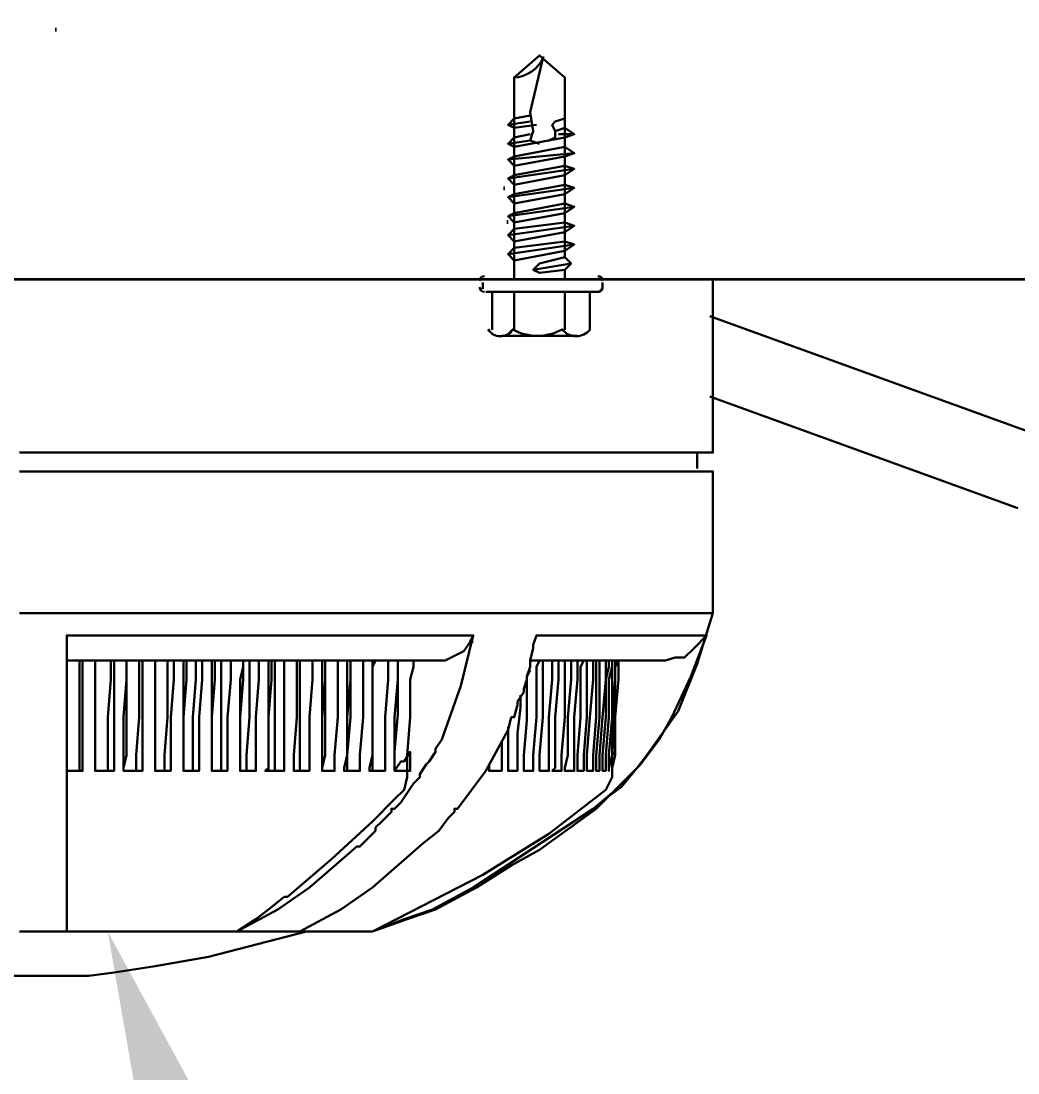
# Model space of a CAD drawing. Header units: millimetres. Extents: x -26895 to 107134, y 1241 to 21401.
# Drawn here: x 57405 to 57827.9, y 4880 to 5326.4 of the extents above; entities that cross this region are included whole.
import ezdxf
from ezdxf import colors
from ezdxf.entities.mleader import LeaderData, LeaderLine
from ezdxf.math import Vec2, Vec3

# ---------------------------------------------------------------- set-up
doc = ezdxf.new("R2010")
doc.units = ezdxf.units.MM
doc.layers.add('4.4.4._Сэндвич', color=252, linetype='Continuous', lineweight=53)
doc.layers.add('RC-Выноски', color=7, linetype='Continuous', lineweight=0)
doc.layers.add('DIP', color=7, linetype='Continuous')
doc.styles.add('RubezhCAD', font='arial.ttf', dxfattribs={"width": 0.8})

# ---------------------------------------------------------------- blocks, each defined once
blk = doc.blocks.new('монтBTH')
h = blk.add_hatch()
h.set_pattern_fill('AR-CONC', color=256, scale=5)
h.set_pattern_definition([(50, (4411700.45, -1102468.9), (910.9233, -79.6954), [95.25, -1047.75]), (355, (4411700.45, -1102468.9), (-176.2171, 955.2842), [76.2, -838.203]), (100.45144, (4411776.4, -1102475.6), (734.7062, 875.5888), [80.95, -890.4512]), (46.1842, (4411700.5, -1102214.9), (1355.3952, -210.2116), [142.875, -1571.625]), (96.63556, (4411813.4, -1102232.4), (1187.0207, 1237.1306), [121.425, -1335.678]), (351.18415, (4411700.5, -1102214.9), (1187.0207, 1237.1306), [114.3, -1257.2987]), (21, (4411827.45, -1102278.4), (758.072, -511.326), [95.25, -1047.75]), (326, (4411827.45, -1102278.4), (309.0101, 920.9398), [76.2, -838.2]), (71.45144, (4411890.6, -1102321), (1067.0821, 409.6138), [80.95, -890.4497]), (37.5, (4411700.45, -1102468.92), (15.44302, 422.7752), [0, -828.04, 0, -850.9, 0, -841.375]), (7.5, (4411700.45, -1102468.9), (334.0983, 500.90287), [0, -485.14, 0, -808.99, 0, -320.675]), (327.5, (4411417.24, -1102468.9), (677.95298, -28.64372), [0, -317.5, 0, -990.6, 0, -1314.45]), (317.5, (4411290.24, -1102468.9), (740.6459, 127.13246), [0, -412.75, 0, -657.86, 0, -933.45])])
edge = h.paths.add_edge_path()
edge.add_spline(control_points=[(4843061.1, -932125.8), (4843049.8, -932525), (4843205, -932860.9), (4843061.1, -933061.8)], knot_values=[0, 0, 0, 0, 1, 1, 1, 1], degree=3, periodic=0)
edge.add_line((4843061.1, -933061.8), (4849980.1, -933061.8))
edge.add_spline(control_points=[(4849980.1, -933061.8), (4850123.9, -932860.9), (4849968.7, -932525), (4849980.1, -932125.8)], knot_values=[0, 0, 0, 0, 1, 1, 1, 1], degree=3, periodic=0)
edge.add_line((4849980.1, -932125.8), (4843061.1, -932125.8))
h.paths.add_polyline_path([(4848777.8, -932875), (4848799.5, -932882.2), (4848811, -932874.6), (4848799.5, -932866.9), (4848779.1, -932866.9)], flags=16)
h.paths.add_polyline_path([(4847179.6, -933015.9), (4847191.1, -933019.7), (4847179.6, -933008.3)], flags=16)
h.paths.add_polyline_path([(4845930.3, -933019.7), (4845918.9, -933008.3), (4845918.9, -933015.9)], flags=16)
h.paths.add_polyline_path([(4844299.8, -932911.5), (4844297, -932899.5), (4844279.7, -932896.3), (4844276.1, -932897.5), (4844272.3, -932906.3)], flags=16)
at = {"layer": 'DIP', "color": 7, "lineweight": 30}
for points in [[(4847118.5, -933061.8), (4847118.5, -932817.3), (4847149.1, -932790.5), (4847152.9, -932794.3)], [(4847149.1, -932897.5), (4847137.6, -932893.7), (4847141.4, -932882.2), (4847137.6, -932859.3), (4847152.9, -932794.3), (4847179.6, -932817.3), (4847179.6, -933035), (4847149.1, -933042.7), (4847141.4, -933050.3), (4847149.1, -933054.1), (4847179.6, -933050.3), (4847187.3, -933042.7), (4847179.6, -933035)], [(4847137.6, -932863.1), (4847118.5, -932866.9), (4847110.9, -932874.6), (4847118.5, -932878.4), (4847145.2, -932874.6)], [(4847110.9, -932874.6), (4847137.6, -932870.7)], [(4847160.5, -932893.7), (4847168.2, -932889.9), (4847168.2, -932882.2), (4847164.4, -932874.6), (4847168.2, -932870.7), (4847179.6, -932866.9)], [(4847137.6, -932886), (4847118.5, -932889.9), (4847110.9, -932897.5), (4847118.5, -932901.3), (4847179.6, -932889.9), (4847191.1, -932886), (4847179.6, -932878.4), (4847168.2, -932882.2)], [(4847172, -932886), (4847191.1, -932886)], [(4847110.9, -932897.5), (4847137.6, -932893.7)], [(4847110.9, -932916.6), (4847191.1, -932909)], [(4847110.9, -932939.5), (4847191.1, -932928.1)], [(4847110.9, -932962.4), (4847191.1, -932951)], [(4847110.9, -932985.4), (4847191.1, -932973.9)], [(4847110.9, -933008.3), (4847191.1, -932996.8)], [(4847110.9, -933031.2), (4847191.1, -933019.7)], [(4847141.4, -933050.3), (4847187.3, -933042.7)], [(4847179.6, -933050.3), (4847179.6, -933061.8)], [(4846518.7, -933061.8), (4846828.1, -933061.8), (4846969.5, -933061.8), (4847095.6, -933061.8), (4847202.6, -933061.8), (4847286.6, -933061.8), (4847317.2, -933061.8), (4847340.1, -933061.8), (4847351.6, -933061.8), (4847359.2, -933061.8), (4847359.2, -933069.4), (4847359.2, -933092.3), (4847359.2, -933164.9), (4847359.2, -933237.5), (4847359.2, -933264.3), (4847359.2, -933271.9), (4847351.6, -933271.9), (4847340.1, -933271.9), (4847317.2, -933271.9), (4847286.6, -933271.9), (4847202.6, -933271.9), (4847095.6, -933271.9), (4846969.5, -933271.9), (4846828.1, -933271.9), (4846518.7, -933271.9)], [(4847080.3, -933073.2), (4847080.3, -933065.6)], [(4847084.1, -933061.8), (4847221.7, -933061.8)], [(4847225.5, -933065.6), (4847225.5, -933073.2)], [(4847221.7, -933077.1), (4847084.1, -933077.1)], [(4847091.8, -933077.1), (4847091.8, -933122.9)], [(4847118.5, -933077.1), (4847118.5, -933122.9)], [(4847179.6, -933077.1), (4847179.6, -933122.9)], [(4847760.1, -933253), (4847355.4, -933106.5)], [(4847103.2, -933130.5), (4847194.9, -933130.5)], [(4847728.9, -933339.3), (4847355.4, -933204)], [(4847340.1, -933271.9), (4847340.1, -933291)], [(4846996.2, -933524.1), (4846996.2, -933531.7), (4846992.4, -933547), (4846992.4, -933592.8), (4846988.6, -933638.7), (4846988.6, -933654), (4846988.6, -933657.8), (4846988.6, -933665.4), (4846984.8, -933680.7), (4846973.3, -933692.2), (4846946.6, -933718.9), (4846896.9, -933764.7), (4846843.4, -933810.6), (4846839.6, -933810.6), (4846820.5, -933825.9), (4846805.2, -933837.3), (4846782.3, -933852.6), (4846793.8, -933852.6), (4846820.5, -933852.6), (4846847.2, -933852.6), (4846858.7, -933852.6), (4846870.2, -933852.6), (4846881.6, -933852.6), (4846893.1, -933852.6), (4846900.7, -933852.6), (4846912.2, -933852.6), (4846919.8, -933852.6), (4846927.5, -933852.6), (4846931.3, -933852.6), (4846938.9, -933852.6), (4846942.8, -933852.6), (4846946.6, -933852.6), (4846988.6, -933837.3), (4847023, -933825.9), (4847072.7, -933799.1), (4847114.7, -933772.4), (4847149.1, -933753.3), (4847217.8, -933703.6), (4847221.7, -933699.8), (4847233.1, -933688.3), (4847248.4, -933676.9), (4847267.5, -933654), (4847279, -933638.7), (4847317.2, -933585.2), (4847340.1, -933527.9), (4847359.2, -933466.7), (4847359.2, -933459.1), (4847359.2, -933440), (4847359.2, -933378.9), (4847359.2, -933321.6), (4847359.2, -933302.5), (4847359.2, -933294.8), (4847347.7, -933294.8), (4847324.8, -933294.8), (4847252.2, -933294.8), (4847183.5, -933294.8), (4847156.7, -933294.8), (4847149.1, -933294.8), (4847137.6, -933294.8), (4847110.9, -933294.8), (4847084.1, -933294.8), (4847072.7, -933294.8), (4847061.2, -933294.8), (4847026.8, -933294.8), (4846969.5, -933294.8), (4846900.7, -933294.8), (4846816.7, -933294.8), (4846725, -933294.8), (4846518.7, -933294.8)], [(4847359.2, -933466.7), (4847347.7, -933466.7), (4847321, -933466.7), (4847279, -933466.7), (4847225.5, -933466.7), (4847091.8, -933466.7), (4846938.9, -933466.7), (4846786.1, -933466.7), (4846652.4, -933466.7), (4846598.9, -933466.7), (4846556.9, -933466.7), (4846530.1, -933466.7), (4846518.7, -933466.7)], [(4846522.5, -933466.7), (4846522.5, -933466.7)], [(4847068.8, -933493.5), (4847053.6, -933554.6), (4847030.6, -933619.6), (4847023, -933631), (4847023, -933634.8), (4847015.4, -933646.3), (4847011.5, -933650.1), (4847003.9, -933661.6), (4847003.9, -933665.4), (4846996.2, -933673.1), (4846981, -933696), (4846973.3, -933703.6), (4846969.5, -933703.6), (4846969.5, -933707.4), (4846961.9, -933715.1), (4846958, -933718.9), (4846950.4, -933726.5), (4846950.4, -933730.4), (4846938.9, -933741.8), (4846931.3, -933749.5), (4846927.5, -933749.5), (4846896.9, -933776.2), (4846870.2, -933799.1), (4846832, -933825.9), (4846782.3, -933852.6), (4846763.2, -933852.6), (4846747.9, -933852.6), (4846728.8, -933852.6), (4846713.5, -933852.6), (4846690.6, -933852.6), (4846675.3, -933852.6), (4846652.4, -933852.6), (4846637.1, -933852.6), (4846614.2, -933852.6), (4846598.9, -933852.6), (4846576, -933852.6), (4846556.9, -933852.6), (4846518.7, -933852.6)], [(4846576, -933524.1), (4846579.8, -933524.1), (4846595.1, -933524.1), (4846644.8, -933524.1), (4846721.2, -933524.1), (4846805.2, -933524.1), (4846889.3, -933524.1), (4846961.9, -933524.1), (4847015.4, -933524.1), (4847030.6, -933524.1), (4847034.5, -933524.1), (4847057.4, -933512.6), (4847065, -933501.1), (4847068.8, -933493.5), (4847065, -933493.5), (4847045.9, -933493.5), (4846992.4, -933493.5), (4846912.2, -933493.5), (4846820.5, -933493.5), (4846732.6, -933493.5), (4846652.4, -933493.5), (4846595.1, -933493.5), (4846579.8, -933493.5), (4846576, -933493.5), (4846576, -933501.1), (4846576, -933524.1), (4846576, -933596.6), (4846576, -933669.2), (4846576, -933696), (4846576, -933703.6), (4846576, -933718.9), (4846576, -933753.3), (4846576, -933783.8), (4846576, -933799.1), (4846576, -933806.8), (4846576, -933825.9), (4846576, -933841.2), (4846576, -933852.6)], [(4847240.8, -933634.8), (4847236.9, -933638.7), (4847236.9, -933631), (4847236.9, -933619.6), (4847240.8, -933581.4), (4847240.8, -933543.2), (4847240.8, -933527.9), (4847244.6, -933524.1), (4847244.6, -933531.7), (4847244.6, -933547), (4847240.8, -933592.8), (4847240.8, -933638.7), (4847236.9, -933654), (4847236.9, -933657.8), (4847236.9, -933665.4), (4847229.3, -933680.7), (4847160.5, -933734.2), (4847080.3, -933783.8), (4846946.6, -933852.6), (4846984.8, -933837.3), (4847019.2, -933825.9), (4847068.8, -933799.1), (4847214, -933703.6), (4847236.9, -933684.5), (4847252.2, -933669.2), (4847259.9, -933661.6), (4847263.7, -933657.8), (4847271.3, -933650.1), (4847294.2, -933619.6), (4847309.5, -933592.8), (4847332.5, -933543.2), (4847351.6, -933493.5), (4847340.1, -933493.5), (4847317.2, -933493.5), (4847248.4, -933493.5), (4847175.8, -933493.5), (4847152.9, -933493.5), (4847145.2, -933493.5), (4847141.4, -933505), (4847141.4, -933508.8), (4847137.6, -933524.1), (4847137.6, -933531.7), (4847133.8, -933543.2), (4847133.8, -933547), (4847130, -933558.4), (4847130, -933562.3), (4847122.3, -933573.7), (4847122.3, -933577.5), (4847118.5, -933592.8), (4847114.7, -933592.8), (4847110.9, -933608.1), (4847084.1, -933657.8), (4847049.7, -933703.6), (4847045.9, -933703.6), (4847045.9, -933707.4), (4847038.3, -933715.1), (4847026.8, -933730.4), (4847007.7, -933745.6), (4846946.6, -933799.1), (4846908.4, -933825.9), (4846858.7, -933852.6)], [(4847068.8, -933501.1), (4847065, -933501.1)], [(4847137.6, -933524.1), (4847145.2, -933524.1), (4847164.4, -933524.1), (4847221.7, -933524.1), (4847275.1, -933524.1), (4847294.2, -933524.1), (4847301.9, -933524.1), (4847313.3, -933520.2), (4847324.8, -933520.2), (4847336.3, -933508.8), (4847351.6, -933493.5)], [(4846595.1, -933524.1), (4846595.1, -933531.7), (4846595.1, -933547), (4846595.1, -933592.8), (4846595.1, -933638.7), (4846595.1, -933654), (4846595.1, -933657.8), (4846576, -933657.8)], [(4846591.3, -933657.8), (4846591.3, -933654), (4846591.3, -933638.7), (4846591.3, -933592.8), (4846591.3, -933547), (4846591.3, -933531.7), (4846591.3, -933524.1)], [(4846595.1, -933524.1), (4846595.1, -933524.1)], [(4846610.4, -933657.8), (4846610.4, -933654), (4846610.4, -933638.7), (4846610.4, -933592.8), (4846610.4, -933547), (4846610.4, -933531.7), (4846610.4, -933524.1), (4846610.4, -933531.7), (4846610.4, -933547), (4846610.4, -933592.8), (4846610.4, -933638.7), (4846610.4, -933654), (4846610.4, -933657.8), (4846633.3, -933657.8), (4846633.3, -933654), (4846633.3, -933638.7), (4846633.3, -933592.8), (4846633.3, -933547), (4846633.3, -933531.7), (4846633.3, -933524.1)], [(4846629.5, -933524.1), (4846629.5, -933531.7), (4846629.5, -933547), (4846625.7, -933592.8), (4846625.7, -933638.7), (4846625.7, -933654), (4846625.7, -933657.8)], [(4846667.7, -933524.1), (4846667.7, -933531.7), (4846667.7, -933547), (4846667.7, -933592.8), (4846667.7, -933638.7), (4846667.7, -933654), (4846667.7, -933657.8), (4846644.8, -933657.8), (4846644.8, -933654), (4846644.8, -933638.7), (4846644.8, -933592.8), (4846648.6, -933547), (4846648.6, -933531.7), (4846648.6, -933524.1), (4846648.6, -933531.7), (4846648.6, -933547), (4846648.6, -933592.8), (4846648.6, -933638.7), (4846644.8, -933654), (4846644.8, -933657.8)], [(4846663.9, -933524.1), (4846663.9, -933531.7), (4846663.9, -933547), (4846663.9, -933592.8), (4846660, -933638.7), (4846660, -933654), (4846660, -933657.8)], [(4846705.9, -933524.1), (4846705.9, -933531.7), (4846705.9, -933547), (4846702.1, -933592.8), (4846702.1, -933638.7), (4846702.1, -933654), (4846702.1, -933657.8), (4846683, -933657.8), (4846683, -933654), (4846683, -933638.7), (4846683, -933592.8), (4846683, -933547), (4846683, -933531.7), (4846683, -933524.1), (4846683, -933531.7), (4846683, -933547), (4846683, -933592.8), (4846683, -933638.7), (4846683, -933654), (4846683, -933657.8)], [(4846698.2, -933524.1), (4846698.2, -933531.7), (4846698.2, -933547), (4846698.2, -933592.8), (4846694.4, -933638.7), (4846694.4, -933654), (4846694.4, -933657.8)], [(4846740.3, -933524.1), (4846740.3, -933531.7), (4846740.3, -933547), (4846736.5, -933592.8), (4846736.5, -933638.7), (4846736.5, -933654), (4846736.5, -933657.8), (4846717.4, -933657.8), (4846717.4, -933654), (4846717.4, -933638.7), (4846717.4, -933592.8), (4846717.4, -933547), (4846717.4, -933531.7), (4846717.4, -933524.1)], [(4846721.2, -933524.1), (4846721.2, -933531.7), (4846721.2, -933547), (4846717.4, -933592.8), (4846717.4, -933638.7), (4846717.4, -933654), (4846717.4, -933657.8)], [(4846732.6, -933524.1), (4846732.6, -933531.7), (4846732.6, -933547), (4846728.8, -933592.8), (4846728.8, -933638.7), (4846728.8, -933654), (4846728.8, -933657.8)], [(4846774.7, -933524.1), (4846774.7, -933531.7), (4846774.7, -933547), (4846770.8, -933592.8), (4846770.8, -933638.7), (4846770.8, -933654), (4846770.8, -933657.8), (4846751.7, -933657.8), (4846751.7, -933654), (4846751.7, -933638.7), (4846751.7, -933592.8), (4846751.7, -933547), (4846751.7, -933531.7), (4846751.7, -933524.1)], [(4846755.6, -933524.1), (4846755.6, -933531.7), (4846755.6, -933547), (4846751.7, -933592.8), (4846751.7, -933638.7), (4846751.7, -933654), (4846751.7, -933657.8)], [(4846755.6, -933524.1), (4846755.6, -933524.1)], [(4846763.2, -933524.1), (4846763.2, -933531.7), (4846763.2, -933547), (4846763.2, -933592.8), (4846763.2, -933638.7), (4846763.2, -933654), (4846763.2, -933657.8)], [(4846809, -933524.1), (4846809, -933531.7), (4846809, -933547), (4846805.2, -933592.8), (4846805.2, -933638.7), (4846805.2, -933654), (4846805.2, -933657.8), (4846786.1, -933657.8), (4846786.1, -933654), (4846786.1, -933638.7), (4846786.1, -933592.8), (4846786.1, -933547), (4846789.9, -933531.7), (4846789.9, -933524.1), (4846789.9, -933531.7), (4846789.9, -933547), (4846786.1, -933592.8), (4846786.1, -933638.7), (4846786.1, -933654), (4846786.1, -933657.8)], [(4846797.6, -933524.1), (4846797.6, -933531.7), (4846797.6, -933547), (4846797.6, -933592.8), (4846793.8, -933638.7), (4846793.8, -933654), (4846793.8, -933657.8)], [(4846839.6, -933524.1), (4846839.6, -933531.7), (4846839.6, -933547), (4846839.6, -933592.8), (4846839.6, -933638.7), (4846839.6, -933654), (4846839.6, -933657.8), (4846816.7, -933657.8), (4846820.5, -933654), (4846820.5, -933638.7), (4846820.5, -933592.8), (4846820.5, -933547), (4846820.5, -933531.7), (4846820.5, -933524.1)], [(4846824.3, -933524.1), (4846824.3, -933531.7), (4846824.3, -933547), (4846820.5, -933592.8), (4846820.5, -933638.7), (4846820.5, -933654), (4846820.5, -933657.8)], [(4846828.1, -933657.8), (4846828.1, -933654), (4846828.1, -933638.7), (4846828.1, -933592.8), (4846828.1, -933547), (4846828.1, -933531.7), (4846828.1, -933524.1)], [(4846832, -933524.1), (4846832, -933524.1)], [(4846874, -933524.1), (4846874, -933531.7), (4846874, -933547), (4846870.2, -933592.8), (4846870.2, -933638.7), (4846870.2, -933654), (4846870.2, -933657.8), (4846851.1, -933657.8), (4846851.1, -933654), (4846851.1, -933638.7), (4846854.9, -933592.8), (4846854.9, -933547), (4846854.9, -933531.7), (4846854.9, -933524.1), (4846854.9, -933531.7), (4846854.9, -933547), (4846854.9, -933592.8), (4846851.1, -933638.7), (4846851.1, -933654), (4846851.1, -933657.8)], [(4846858.7, -933657.8), (4846858.7, -933654), (4846858.7, -933638.7), (4846858.7, -933592.8), (4846858.7, -933547), (4846858.7, -933531.7), (4846858.7, -933524.1)], [(4846862.5, -933524.1), (4846862.5, -933524.1)], [(4846904.6, -933524.1), (4846904.6, -933531.7), (4846904.6, -933547), (4846904.6, -933592.8), (4846900.7, -933638.7), (4846900.7, -933654), (4846900.7, -933657.8), (4846885.5, -933657.8), (4846885.5, -933654), (4846885.5, -933638.7), (4846885.5, -933592.8), (4846885.5, -933547), (4846885.5, -933531.7), (4846885.5, -933524.1)], [(4846893.1, -933524.1), (4846893.1, -933524.1)], [(4846935.1, -933524.1), (4846935.1, -933531.7), (4846935.1, -933547), (4846935.1, -933592.8), (4846931.3, -933638.7), (4846931.3, -933654), (4846931.3, -933657.8), (4846912.2, -933657.8), (4846912.2, -933654), (4846916, -933638.7), (4846916, -933592.8), (4846916, -933547), (4846916, -933531.7), (4846916, -933524.1)], [(4846919.8, -933524.1), (4846919.8, -933524.1)], [(4846965.7, -933524.1), (4846965.7, -933531.7), (4846965.7, -933547), (4846961.9, -933592.8), (4846961.9, -933638.7), (4846961.9, -933654), (4846961.9, -933657.8), (4846942.8, -933657.8), (4846942.8, -933654), (4846946.6, -933638.7), (4846946.6, -933592.8), (4846946.6, -933547), (4846946.6, -933531.7), (4846946.6, -933524.1)], [(4846950.4, -933524.1), (4846946.6, -933531.7), (4846946.6, -933547), (4846946.6, -933592.8), (4846946.6, -933638.7), (4846946.6, -933654), (4846946.6, -933657.8)], [(4846950.4, -933524.1), (4846950.4, -933524.1)], [(4846973.3, -933657.8), (4846981, -933646.3), (4846984.8, -933646.3), (4846992.4, -933634.8), (4846992.4, -933657.8), (4846988.6, -933657.8), (4846973.3, -933657.8), (4846973.3, -933654), (4846973.3, -933638.7), (4846973.3, -933592.8), (4846977.1, -933547), (4846977.1, -933531.7), (4846977.1, -933524.1), (4846977.1, -933531.7), (4846977.1, -933547), (4846977.1, -933589), (4846973.3, -933634.8), (4846973.3, -933650.1), (4846973.3, -933654)], [(4847149.1, -933524.1), (4847145.2, -933531.7), (4847145.2, -933547), (4847145.2, -933592.8), (4847141.4, -933638.7), (4847141.4, -933654), (4847141.4, -933657.8), (4847130, -933657.8), (4847130, -933654), (4847130, -933638.7), (4847133.8, -933596.6), (4847133.8, -933554.6), (4847133.8, -933543.2), (4847137.6, -933535.5)], [(4847164.4, -933524.1), (4847164.4, -933531.7), (4847164.4, -933547), (4847160.5, -933592.8), (4847160.5, -933638.7), (4847160.5, -933654), (4847160.5, -933657.8), (4847149.1, -933657.8), (4847149.1, -933654), (4847149.1, -933638.7), (4847152.9, -933592.8), (4847152.9, -933547), (4847152.9, -933531.7), (4847152.9, -933524.1)], [(4847156.7, -933524.1), (4847156.7, -933524.1)], [(4847179.6, -933524.1), (4847179.6, -933531.7), (4847179.6, -933547), (4847179.6, -933592.8), (4847175.8, -933638.7), (4847175.8, -933654), (4847175.8, -933657.8), (4847164.4, -933657.8), (4847168.2, -933654), (4847168.2, -933638.7), (4847168.2, -933592.8), (4847172, -933547), (4847172, -933531.7), (4847172, -933524.1)], [(4847194.9, -933524.1), (4847194.9, -933531.7), (4847194.9, -933547), (4847191.1, -933592.8), (4847191.1, -933638.7), (4847191.1, -933654), (4847191.1, -933657.8), (4847179.6, -933657.8), (4847179.6, -933654), (4847183.5, -933638.7), (4847183.5, -933592.8), (4847187.3, -933547), (4847187.3, -933531.7), (4847187.3, -933524.1)], [(4847206.4, -933524.1), (4847206.4, -933531.7), (4847206.4, -933547), (4847206.4, -933592.8), (4847202.6, -933638.7), (4847202.6, -933654), (4847202.6, -933657.8), (4847194.9, -933657.8), (4847194.9, -933654), (4847194.9, -933638.7), (4847198.7, -933592.8), (4847198.7, -933547), (4847198.7, -933531.7), (4847202.6, -933524.1)], [(4847217.8, -933524.1), (4847217.8, -933531.7), (4847217.8, -933547), (4847217.8, -933592.8), (4847214, -933638.7), (4847214, -933654), (4847214, -933657.8), (4847206.4, -933657.8), (4847206.4, -933654), (4847206.4, -933638.7), (4847210.2, -933592.8), (4847214, -933547), (4847214, -933531.7), (4847214, -933524.1)], [(4847229.3, -933524.1), (4847229.3, -933531.7), (4847229.3, -933547), (4847225.5, -933592.8), (4847221.7, -933638.7), (4847221.7, -933654), (4847221.7, -933657.8), (4847217.8, -933657.8), (4847217.8, -933654), (4847217.8, -933638.7), (4847221.7, -933592.8), (4847221.7, -933547), (4847221.7, -933531.7), (4847221.7, -933524.1)], [(4847240.8, -933524.1), (4847240.8, -933531.7), (4847240.8, -933547), (4847236.9, -933592.8), (4847236.9, -933638.7), (4847233.1, -933654), (4847233.1, -933657.8), (4847233.1, -933654), (4847233.1, -933638.7), (4847236.9, -933592.8), (4847236.9, -933547), (4847236.9, -933531.7), (4847236.9, -933524.1), (4847236.9, -933531.7), (4847233.1, -933547), (4847233.1, -933592.8), (4847229.3, -933638.7), (4847229.3, -933654), (4847229.3, -933657.8), (4847225.5, -933657.8), (4847225.5, -933654), (4847225.5, -933638.7), (4847229.3, -933592.8), (4847229.3, -933547), (4847233.1, -933531.7), (4847233.1, -933524.1)], [(4847244.6, -933524.1), (4847240.8, -933531.7), (4847240.8, -933547), (4847240.8, -933592.8), (4847236.9, -933638.7), (4847236.9, -933654), (4847236.9, -933657.8)], [(4847126.1, -933566.1), (4847126.1, -933581.4), (4847122.3, -933611.9), (4847122.3, -933642.5), (4847122.3, -933657.8), (4847110.9, -933657.8), (4847110.9, -933650.1), (4847110.9, -933631), (4847110.9, -933611.9), (4847110.9, -933604.3)], [(4847114.7, -933604.3), (4847114.7, -933604.3)], [(4847103.2, -933623.4), (4847103.2, -933657.8), (4847087.9, -933657.8), (4847087.9, -933650.1)], [(4846576, -933661.6), (4846576, -933661.6)], [(4846595.1, -933661.6), (4846595.1, -933661.6)], [(4846610.4, -933661.6), (4846610.4, -933661.6)], [(4846610.4, -933661.6), (4846610.4, -933661.6)], [(4846633.3, -933661.6), (4846633.3, -933661.6)], [(4846644.8, -933661.6), (4846644.8, -933661.6)], [(4846648.6, -933661.6), (4846648.6, -933661.6)], [(4846667.7, -933661.6), (4846667.7, -933661.6)], [(4846683, -933661.6), (4846683, -933661.6)], [(4846683, -933661.6), (4846683, -933661.6)], [(4846702.1, -933661.6), (4846702.1, -933661.6)], [(4846717.4, -933661.6), (4846717.4, -933661.6)], [(4846717.4, -933661.6), (4846717.4, -933661.6)], [(4846736.5, -933661.6), (4846736.5, -933661.6)], [(4846751.7, -933661.6), (4846751.7, -933661.6)], [(4846751.7, -933661.6), (4846751.7, -933661.6)], [(4846770.8, -933661.6), (4846770.8, -933661.6)], [(4846786.1, -933661.6), (4846786.1, -933661.6)], [(4846786.1, -933661.6), (4846786.1, -933661.6)], [(4846805.2, -933661.6), (4846805.2, -933661.6)], [(4846820.5, -933661.6), (4846820.5, -933661.6)], [(4846820.5, -933661.6), (4846820.5, -933661.6)], [(4846839.6, -933661.6), (4846839.6, -933661.6)], [(4846851.1, -933661.6), (4846851.1, -933661.6)], [(4846854.9, -933661.6), (4846854.9, -933661.6)], [(4846870.2, -933661.6), (4846870.2, -933661.6)], [(4846885.5, -933661.6), (4846885.5, -933661.6)], [(4846885.5, -933661.6), (4846885.5, -933661.6)], [(4846900.7, -933661.6), (4846900.7, -933661.6)], [(4846916, -933661.6), (4846916, -933661.6)], [(4846916, -933661.6), (4846916, -933661.6)], [(4846931.3, -933661.6), (4846931.3, -933661.6)], [(4846942.8, -933661.6), (4846942.8, -933661.6)], [(4846961.9, -933661.6), (4846961.9, -933661.6)], [(4846973.3, -933657.8), (4846973.3, -933657.8)], [(4846973.3, -933661.6), (4846973.3, -933661.6)], [(4846992.4, -933661.6), (4846992.4, -933661.6)], [(4846992.4, -933661.6), (4846992.4, -933661.6)], [(4846992.4, -933661.6), (4846992.4, -933661.6)], [(4846992.4, -933665.4), (4846992.4, -933665.4)], [(4847087.9, -933661.6), (4847087.9, -933661.6)], [(4847103.2, -933661.6), (4847103.2, -933661.6)], [(4847110.9, -933661.6), (4847110.9, -933661.6)], [(4847122.3, -933661.6), (4847122.3, -933661.6)], [(4847130, -933661.6), (4847130, -933661.6)], [(4847141.4, -933661.6), (4847141.4, -933661.6)], [(4847149.1, -933661.6), (4847149.1, -933661.6)], [(4847160.5, -933661.6), (4847160.5, -933661.6)], [(4847164.4, -933661.6), (4847164.4, -933661.6)], [(4847175.8, -933661.6), (4847175.8, -933661.6)], [(4847179.6, -933661.6), (4847179.6, -933661.6)], [(4847191.1, -933661.6), (4847191.1, -933661.6)], [(4847194.9, -933661.6), (4847194.9, -933661.6)], [(4847202.6, -933661.6), (4847202.6, -933661.6)], [(4847206.4, -933661.6), (4847206.4, -933661.6)], [(4847214, -933661.6), (4847214, -933661.6)], [(4847217.8, -933661.6), (4847217.8, -933661.6)], [(4847221.7, -933661.6), (4847221.7, -933661.6)], [(4847225.5, -933661.6), (4847225.5, -933661.6)], [(4847229.3, -933661.6), (4847229.3, -933661.6)], [(4847233.1, -933657.8), (4847233.1, -933657.8)], [(4847233.1, -933661.6), (4847233.1, -933661.6)], [(4847233.1, -933661.6), (4847233.1, -933661.6)], [(4847236.9, -933657.8), (4847236.9, -933657.8)], [(4847236.9, -933661.6), (4847236.9, -933661.6)], [(4847240.8, -933661.6), (4847240.8, -933661.6)], [(4846973.3, -933707.4), (4846973.3, -933707.4)], [(4846973.3, -933707.4), (4846973.3, -933707.4)], [(4847049.7, -933707.4), (4847049.7, -933707.4)], [(4847214, -933707.4), (4847214, -933707.4)], [(4847217.8, -933707.4), (4847217.8, -933707.4)], [(4846174.8, -933852.6), (4846289.5, -933883.2), (4846358.2, -933894.6), (4846404.1, -933902.3), (4846434.6, -933906.1), (4846449.9, -933906.1), (4846465.2, -933906.1), (4846469, -933906.1), (4846480.5, -933906.1), (4846484.3, -933906.1), (4846488.1, -933906.1), (4846503.4, -933906.1), (4846553.1, -933906.1), (4846556.9, -933906.1), (4846572.2, -933906.1), (4846576, -933906.1), (4846587.5, -933906.1), (4846591.3, -933906.1), (4846602.7, -933906.1), (4846633.3, -933902.3), (4846683, -933894.6), (4846747.9, -933883.2), (4846866.4, -933852.6)], [(4846782.3, -933852.6), (4846782.3, -933852.6)], [(4846870.2, -933852.6), (4846870.2, -933852.6)], [(4846874, -933852.6), (4846874, -933852.6)], [(4846874, -933852.6), (4846874, -933852.6)], [(4846946.6, -933852.6), (4846946.6, -933852.6)], [(4846946.6, -933852.6), (4846946.6, -933852.6)]]:
    blk.add_lwpolyline(points, dxfattribs=at)
for points in [[(4847118.5, -932924.2), (4847179.6, -932912.8), (4847191.1, -932909), (4847179.6, -932901.3), (4847118.5, -932912.8), (4847110.9, -932916.6)], [(4847118.5, -932947.2), (4847179.6, -932935.7), (4847191.1, -932928.1), (4847179.6, -932924.2), (4847118.5, -932935.7), (4847110.9, -932939.5)], [(4847118.5, -932970.1), (4847179.6, -932958.6), (4847191.1, -932951), (4847179.6, -932947.2), (4847118.5, -932958.6), (4847110.9, -932962.4)], [(4847118.5, -932993), (4847179.6, -932981.5), (4847191.1, -932973.9), (4847179.6, -932970.1), (4847118.5, -932981.5), (4847110.9, -932985.4)], [(4847118.5, -933015.9), (4847179.6, -933004.5), (4847191.1, -932996.8), (4847179.6, -932993), (4847118.5, -933000.6), (4847110.9, -933008.3)], [(4847118.5, -933038.9), (4847179.6, -933027.4), (4847191.1, -933019.7), (4847179.6, -933015.9), (4847118.5, -933023.6), (4847110.9, -933031.2)], [(4846889.3, -933524.1), (4846889.3, -933531.7), (4846889.3, -933547), (4846885.5, -933592.8), (4846885.5, -933638.7), (4846885.5, -933654), (4846885.5, -933657.8), (4846885.5, -933654), (4846889.3, -933638.7), (4846889.3, -933592.8), (4846889.3, -933547), (4846889.3, -933531.7)], [(4846916, -933657.8), (4846916, -933654), (4846916, -933638.7), (4846916, -933592.8), (4846919.8, -933547), (4846919.8, -933531.7), (4846919.8, -933524.1), (4846919.8, -933531.7), (4846919.8, -933547), (4846919.8, -933592.8), (4846916, -933638.7), (4846916, -933654)]]:
    blk.add_lwpolyline(points, close=True, dxfattribs=at)
at = {"layer": 'DIP', "linetype": 'ByBlock', "lineweight": 35, "ltscale": 27.46515}
blk.add_lwpolyline([(4843061.1, -933061.8), (4849980.1, -933061.8)], dxfattribs=at)
at = {"layer": 'DIP', "color": 7, "lineweight": 30}
blk.add_lwpolyline([(4847210.2, -933077.1), (4847210.2, -933122.9, -0.473012), (4847176.5, -933122.6, -0.259433), (4847116.5, -933122.6, -0.566467), (4847086.7, -933122.4)], format="xyb", dxfattribs=at)
for centre, radius, start, end in [((4847116.6, -932777.1), 40.1, 271.514, 338.3678), ((4847082.2, -933063.7), 5.73, 90.0087, 179.9913), ((4847219.7, -933063.7), 5.73, 0.0103, 89.9989), ((4847082.2, -933071.3), 5.73, 180.0087, 269.9913), ((4847219.7, -933071.3), 5.73, 270.0089, 359.9911)]:
    blk.add_arc(centre, radius, start, end, dxfattribs=at)
at = {"layer": 'RC-Выноски'}
ml = blk.add_multileader_mtext('Standard', dxfattribs=at)
ml.set_content('труба гофрированная', color=256, style='RubezhCAD')
ml.set_leader_properties()
ml.build(insert=Vec2(0, 0))
ml.multileader.update_dxf_attribs({"text_left_attachment_type": 2, "dogleg_length": 2, "arrow_head_size": 400, "scale": 100})
ctx = ml.context
ctx.base_point, ctx.scale, ctx.char_height, ctx.arrow_head_size, ctx.landing_gap_size, ctx.plane_origin = Vec3(4840290, -934408.9), 100, 250, 400, 100, Vec3(4361988.6, -1122393.1)
ctx.left_attachment, ctx.text_align_type = 2, 1
notes = []
notes.append((ctx, [(1, (1, 1, 0), (4843510.6, -934405.9), (-1, 0), 200, [(0, [(4843857.1, -933478.1)], 0, [])])]))
ctx.mtext.insert, ctx.mtext.width, ctx.mtext.alignment, ctx.mtext.flow_direction = Vec3(4841800.3, -934244.1), 2861.911, 2, 5
ml = blk.add_multileader_mtext('Standard', dxfattribs=at)
ml.set_content('скоба крепежная', color=256, style='RubezhCAD')
ml.set_leader_properties()
ml.build(insert=Vec2(0, 0))
ml.multileader.update_dxf_attribs({"text_left_attachment_type": 2, "dogleg_length": 2, "arrow_head_size": 400, "scale": 100})
ctx = ml.context
ctx.base_point, ctx.scale, ctx.char_height, ctx.arrow_head_size, ctx.landing_gap_size, ctx.plane_origin = Vec3(4840942.4, -935133.7), 100, 250, 400, 100, Vec3(4361988.6, -1123117.9)
ctx.left_attachment, ctx.text_align_type = 2, 1
notes.append((ctx, [(1, (1, 1, 0), (4843510.6, -935130.7), (-1, 0), 200, [(0, [(4844253, -933754.3)], 0, [])])]))
ctx.mtext.insert, ctx.mtext.width, ctx.mtext.alignment, ctx.mtext.flow_direction = Vec3(4842126.5, -934971), 2861.911, 2, 5
ml = blk.add_multileader_mtext('Standard', dxfattribs=at)
ml.set_content('Извещатель пожарный дымовой', color=256, style='RubezhCAD')
ml.set_leader_properties()
ml.build(insert=Vec2(0, 0))
ml.multileader.update_dxf_attribs({"text_left_attachment_type": 2, "dogleg_length": 2, "arrow_head_size": 400, "scale": 100})
ctx = ml.context
ctx.base_point, ctx.scale, ctx.char_height, ctx.arrow_head_size, ctx.landing_gap_size, ctx.plane_origin = Vec3(4844143.5, -935339.1), 100, 250, 400, 100, Vec3(4365548.8, -1123117.9)
ctx.left_attachment, ctx.text_align_type = 2, 1
notes.append((ctx, [(1, (1, 1, 0), (4847070.8, -935130.7), (-1, 0), 200, [(0, [(4846625.7, -933852.6)], 0, [])])]))
ctx.mtext.insert, ctx.mtext.width, ctx.mtext.alignment, ctx.mtext.flow_direction = Vec3(4845507.1, -934971), 2861.911, 2, 5
for ctx, leaders in notes:
    for number, flags, end, landing, length, lines in leaders:
        leader = LeaderData()
        leader.index, (leader.has_last_leader_line, leader.has_dogleg_vector, leader.attachment_direction) = number, flags
        leader.last_leader_point, leader.dogleg_vector, leader.dogleg_length = Vec3(end), Vec3(landing), length
        for number, points, colour, breaks in lines:
            line = LeaderLine()
            line.index, line.vertices, line.color, line.breaks = number, Vec3.list(points), colors.encode_raw_color(colour), breaks
            leader.lines.append(line)
        ctx.leaders.append(leader)

msp = doc.modelspace()

# ---------------------------------------------------------------- block references
at = {"layer": '4.4.4._Сэндвич', "color": 1, "lineweight": 0, "xscale": 0.35, "yscale": 0.35, "zscale": 0.35}
msp.add_blockref('монтBTH', (-1638877.19, 331788.41), dxfattribs=at)

doc.saveas('drawing.dxf')
